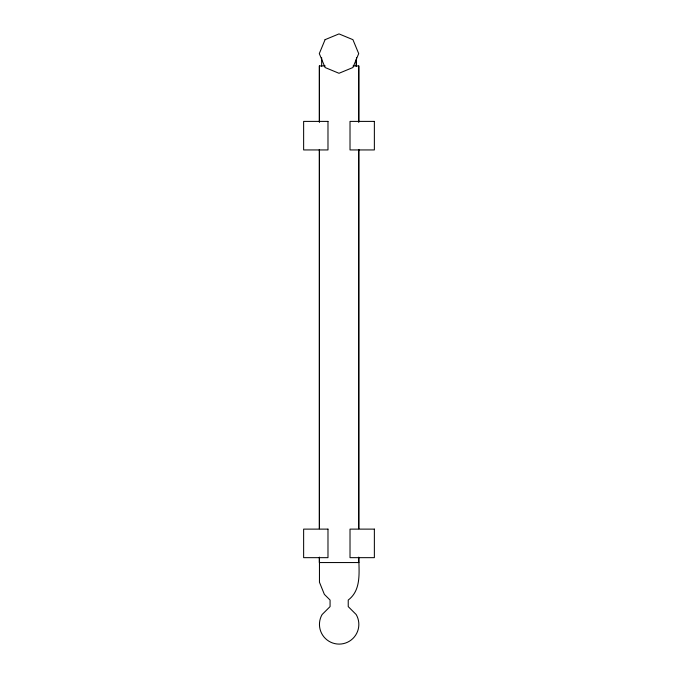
<?xml version="1.0" encoding="UTF-8"?>
<svg xmlns="http://www.w3.org/2000/svg" width="678" height="678" viewBox="0 0 678 678"><rect width="100%" height="100%" fill="white"/><g stroke="black" fill="none" stroke-linecap="round" stroke-linejoin="round"><path stroke-width="1.02" d="M358.84 557.257C358.848 572.003 361.628 589.962 348.229 600.047L348.229 606.607L356.204 614.556A19.696 19.696 0 0 1 339.153 644.1A19.696 19.696 0 0 1 322.092 614.556L330.067 606.607L330.067 600.047L324.364 594.369L319.457 582.249L319.457 557.257M325.22 65.944L319.304 65.944L319.304 122.065M353.077 65.944L358.84 65.944L358.84 122.065M319.457 562.554L358.84 562.554M358.84 149.601L358.84 528.67M358.696 65.944L358.696 122.065M358.696 149.601L358.696 528.67M358.696 557.257L358.696 562.554M356.484 57.715L356.484 66.173M356.128 59.834L356.128 66.173M321.66 57.715L321.66 66.173M319.457 65.944L319.457 122.065M319.457 149.601L319.457 528.67M319.304 149.601L319.304 528.67M319.304 557.257L319.304 562.554M325.076 39.671L319.304 53.596L325.076 67.52L339 73.283L352.924 67.52L358.696 53.596L352.924 39.671L339 33.9L325.076 39.671M327.983 121.396L303.634 121.396L303.634 149.94L327.983 149.94L327.983 121.396M374.366 121.396L350.018 121.396L350.018 149.94L374.366 149.94L374.366 121.396M327.983 529.12L303.634 529.12L303.634 557.663L327.983 557.663L327.983 529.12M374.366 529.12L350.018 529.12L350.018 557.663L374.366 557.663L374.366 529.12"/></g></svg>
